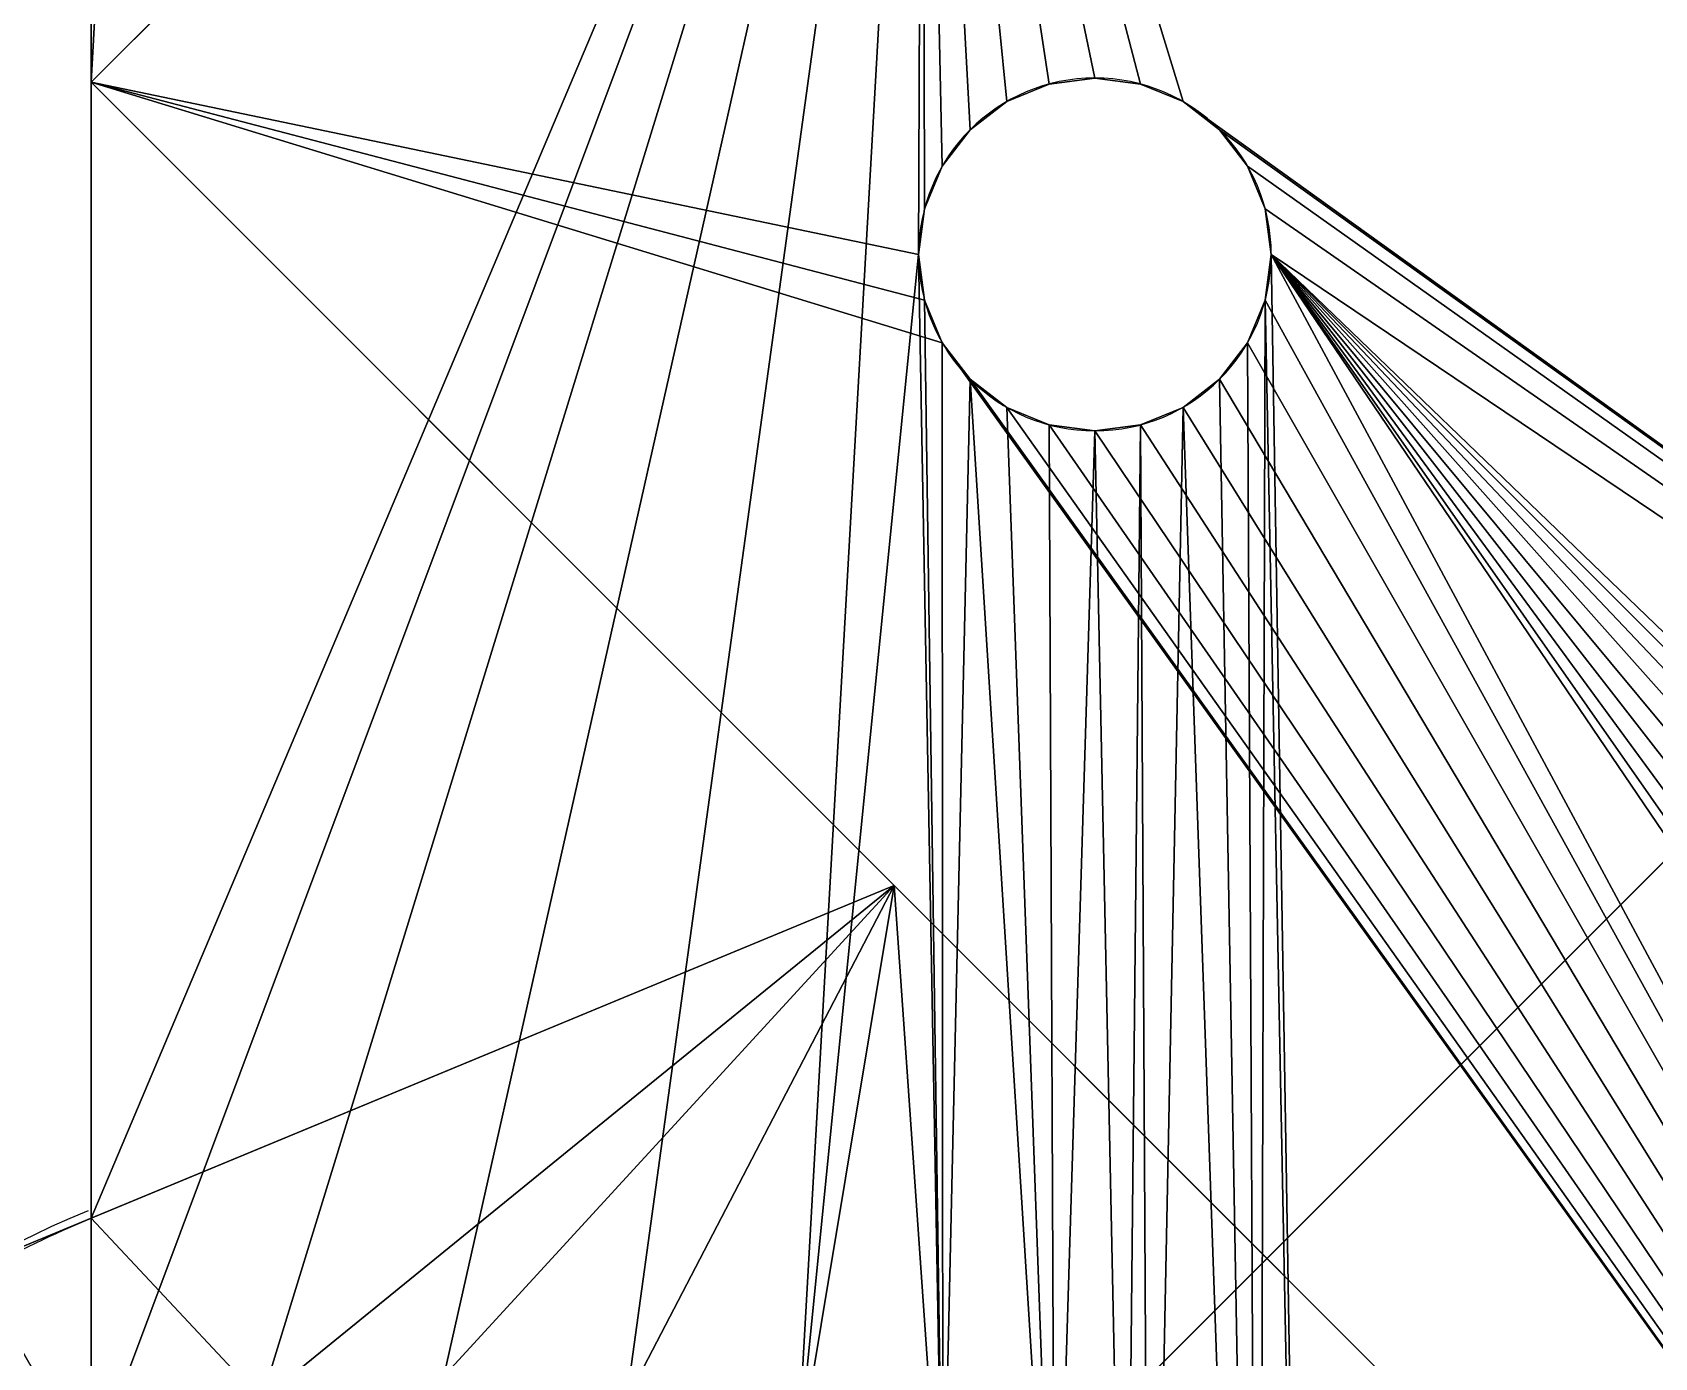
# Model space of a CAD drawing. Extents: x -10 to 423, y -13 to 423.
# Drawn here: x 9.5 to 23.3, y 19.16 to 30.42 of the extents above; entities that cross this region are included whole.
import ezdxf

# ---------------------------------------------------------------- set-up
doc = ezdxf.new("R2010")
doc.units = 0
doc.layers.get('0').update_dxf_attribs({"color": 13, "linetype": 'CONTINUOUS'})
for name, color, linetype in [('CONNECTEUR_PLATEAU', 36, 'CONTINUOUS'), ('LM6UU', 190, 'CONTINUOUS'), ('PLATEAU', 252, 'CONTINUOUS')]:
    doc.layers.add(name, color=color, linetype=linetype)

# ---------------------------------------------------------------- blocks, each defined once
blk = doc.blocks.new('FOND')
mesh = blk.add_polyface()
corners = [(430, 430), (0, 0), (0, 430), (430, 0)]
mesh.append_faces([[corners[k] for k in face] for face in [(0, 1, 2), (1, 0, 3)]], dxfattribs={"vtx0": -1})
mesh = blk.add_polyface()
corners = [(430, 0, 10), (0, 430, 10), (0, 0, 10), (430, 430, 10)]
mesh.append_faces([[corners[k] for k in face] for face in [(0, 1, 2), (1, 0, 3)]], dxfattribs={"vtx0": -1})
blk = doc.blocks.new('PLATEAU')
for p, q in [((10, 30, 10), (30, 10, 10)), ((10, 30), (30, 10)), ((10, 30, 10), (10, 30))]:
    blk.add_line(p, q)
at = {"layer": 'PLATEAU'}
for p, q in [((10, 223.919), (10, 30)), ((10, 223.919, 10), (10, 30, 10))]:
    blk.add_line(p, q, dxfattribs=at)
mesh = blk.add_polyface(dxfattribs=at)
corners = [(30, 10, 10), (10, 223.919, 10), (10, 30, 10), (10, 247.584, 10), (10, 380, 10), (30, 400, 10), (390, 10, 10), (390, 400, 10), (410, 30, 10), (410, 380, 10)]
mesh.append_faces([[corners[k] for k in face] for face in [(0, 1, 2), (7, 8, 9)]], dxfattribs={"vtx0": -1})
mesh.append_faces([[corners[k] for k in face] for face in [(1, 0, 3), (3, 0, 4), (4, 0, 5), (5, 6, 7)]], dxfattribs={"vtx0": -1, "vtx1": -1})
mesh.append_faces([[corners[k] for k in face] for face in [(5, 0, 6), (7, 6, 8)]], dxfattribs={"vtx0": -1, "vtx2": -1})
mesh = blk.add_polyface(dxfattribs=at)
corners = [(30, 400), (10, 247.584), (10, 380), (10, 223.919), (10, 30), (30, 10), (390, 10), (390, 400), (410, 30), (410, 380)]
mesh.append_faces([[corners[k] for k in face] for face in [(0, 1, 2), (8, 7, 9)]], dxfattribs={"vtx0": -1})
mesh.append_faces([[corners[k] for k in face] for face in [(1, 0, 3), (3, 0, 4), (4, 0, 5), (5, 0, 6), (6, 7, 8)]], dxfattribs={"vtx0": -1, "vtx1": -1})
mesh.append_faces([[corners[k] for k in face] for face in [(6, 0, 7)]], dxfattribs={"vtx0": -1, "vtx2": -1})
mesh = blk.add_polyface(dxfattribs=at)
corners = [(10, 223.919, 10), (10, 30), (10, 30, 10), (10, 223.919)]
mesh.append_faces([[corners[k] for k in face] for face in [(0, 1, 2), (1, 0, 3)]], dxfattribs={"vtx0": -1})
mesh = blk.add_polyface(dxfattribs=at)
corners = [(30, 10, 10), (10, 30), (30, 10), (10, 30, 10)]
mesh.append_faces([[corners[k] for k in face] for face in [(0, 1, 2), (1, 0, 3)]], dxfattribs={"vtx0": -1})
blk = doc.blocks.new('CONNECTEUR_PLATEAU')
at = {"layer": 'CONNECTEUR_PLATEAU'}
for p, q in [((5, 25), (12.071, 32.071)), ((5, 25, 3), (12.071, 32.071, 3)), ((5, 25, 13), (5, 15.342, 13)), ((5, 25, 13), (5, 25, 3)), ((5, 25, 3), (5, 25)), ((11.829, 18.171, 13), (5, 25, 13)), ((25, 5, 3), (5, 25, 3)), ((13.147, 24.984, 3), (13.147, 24.984)), ((13.536, 25.036, 3), (13.536, 25.036)), ((13.924, 24.984, 3), (13.924, 24.984)), ((12.786, 24.835, 3), (12.786, 24.835)), ((14.286, 24.835, 3), (14.286, 24.835)), ((12.475, 24.596, 3), (12.475, 24.596)), ((14.596, 24.596, 3), (14.596, 24.596)), ((12.236, 24.286, 3), (12.236, 24.286)), ((14.835, 24.286, 3), (14.835, 24.286)), ((12.087, 23.924, 3), (12.087, 23.924)), ((14.984, 23.924, 3), (14.984, 23.924)), ((12.036, 23.536, 3), (12.036, 23.536)), ((15.036, 23.536, 3), (15.036, 23.536)), ((12.087, 23.147, 3), (12.087, 23.147)), ((14.984, 23.147, 3), (14.984, 23.147)), ((12.236, 22.786, 3), (12.236, 22.786)), ((14.835, 22.786, 3), (14.835, 22.786)), ((12.475, 22.475, 3), (12.475, 22.475)), ((14.596, 22.475, 3), (14.596, 22.475)), ((12.786, 22.236, 3), (12.786, 22.236)), ((14.286, 22.236, 3), (14.286, 22.236)), ((13.147, 22.087, 3), (13.147, 22.087)), ((13.924, 22.087, 3), (13.924, 22.087)), ((13.536, 22.036, 3), (13.536, 22.036)), ((5, 15.342, 22), (11.829, 18.171, 22)), ((5, 15.342, 13), (11.829, 18.171, 13)), ((11.829, 18.171, 22), (18.171, 11.829, 22)), ((18.171, 11.829, 13), (11.829, 18.171, 13)), ((11.829, 18.171, 22), (11.829, 18.171, 13)), ((5, 15.342, 22), (4, 14.928, 22))]:
    blk.add_line(p, q, dxfattribs=at)
at = {"layer": 'CONNECTEUR_PLATEAU', "extrusion": (0, 0, -1)}
for centre in [(-13.536, 23.536, -3), (-13.536, 23.536)]:
    blk.add_circle(centre, 1.5, dxfattribs=at)
at = {"layer": 'CONNECTEUR_PLATEAU'}
blk.add_arc((8, 8), 8, 112.2242, 337.7758, dxfattribs=at)
at = {"layer": 'CONNECTEUR_PLATEAU', "extrusion": (0, 0, -1)}
blk.add_arc((-8, 8, -22), 7.932, 52.7758, 67.7758, dxfattribs=at)
at = {"layer": 'LM6UU'}
for p in [(5, 25), (5, 15.342, 13)]:
    blk.add_line(p, (5, 15.342), dxfattribs=at)
at = {"layer": 'CONNECTEUR_PLATEAU'}
mesh = blk.add_polyface(dxfattribs=at)
corners = [(12.036, 23.536), (12.243, 12.243), (11, 13.196), (12.087, 23.147), (12.236, 22.786), (12.475, 22.475), (13.196, 11), (12.786, 22.236), (13.147, 22.087), (13.536, 22.036), (13.796, 9.553), (13.924, 22.087), (14, 8), (14.286, 22.236), (0.273, 10.071), (0.273, 5.929), (0, 8), (0.658, 5), (1.072, 12), (1.072, 4), (2.343, 2.343), (2, 8), (2.204, 6.447), (2.804, 5), (4, 1.072), (3.757, 3.757), (5, 2.804), (5, 0.658), (6.447, 2.204), (5.929, 0.273), (8, 0), (8, 2), (10.071, 0.273), (9.553, 2.204), (11, 2.804), (12, 1.072), (12.243, 3.757), (13.657, 2.343), (13.196, 5), (13.796, 6.447), (14.928, 4), (14.596, 22.475), (14.835, 22.786), (14.984, 23.147), (15.342, 5), (15.036, 23.536), (12.071, 32.071), (5, 15.342), (5, 25), (5, 13.196), (6.447, 13.796), (8, 14), (9.553, 13.796), (12.087, 23.924), (12.236, 24.286), (12.475, 24.596), (12.786, 24.835), (13.147, 24.984), (13.536, 25.036), (13.924, 24.984), (14.286, 24.835), (32.071, 12.071), (14.596, 24.596), (14.835, 24.286), (14.984, 23.924), (23.924, 14.984), (23.536, 15.036), (23.147, 14.984), (22.786, 14.835), (22.475, 14.596), (22.236, 14.286), (22.087, 13.924), (22.036, 13.536), (24.286, 14.835), (24.596, 14.596), (24.835, 14.286), (24.984, 13.924), (25.036, 13.536), (22.087, 13.147), (25, 5), (22.236, 12.786), (22.475, 12.475), (22.786, 12.236), (23.147, 12.087), (23.536, 12.036), (23.924, 12.087), (24.286, 12.236), (24.596, 12.475), (24.835, 12.786), (24.984, 13.147), (2.343, 13.657), (2.204, 9.553), (2.804, 11), (4, 14.928), (3.757, 12.243)]
mesh.append_faces([[corners[k] for k in face] for face in [(14, 15, 16), (46, 47, 48)]], dxfattribs={"vtx0": -1})
mesh.append_faces([[corners[k] for k in face] for face in [(1, 5, 6), (6, 9, 10), (10, 11, 12), (15, 14, 17), (17, 18, 19), (19, 18, 20), (20, 23, 24), (24, 26, 27), (27, 28, 29), (29, 28, 30), (30, 31, 32), (32, 34, 35), (35, 36, 37), (37, 39, 40), (40, 43, 44), (49, 46, 50), (50, 46, 51), (51, 46, 52), (52, 46, 2), (0, 46, 53), (53, 46, 54), (54, 46, 55), (55, 46, 56), (56, 46, 57), (57, 46, 58), (58, 46, 59), (59, 46, 60), (60, 61, 62), (62, 61, 63), (63, 61, 64), (64, 61, 45), (65, 61, 73), (73, 61, 74), (74, 61, 75), (75, 61, 76), (76, 61, 77), (44, 78, 79), (78, 44, 72), (79, 77, 61), (90, 21, 18), (21, 90, 91), (91, 90, 92), (92, 93, 94), (94, 93, 49)]], dxfattribs={"vtx0": -1, "vtx1": -1})
mesh.append_faces([[corners[k] for k in face] for face in [(20, 18, 21), (40, 12, 13), (47, 46, 49), (2, 46, 0), (45, 61, 65), (45, 70, 44)]], dxfattribs={"vtx0": -1, "vtx1": -1, "vtx2": -1})
mesh.append_faces([[corners[k] for k in face] for face in [(0, 1, 2), (1, 0, 3), (1, 3, 4), (1, 4, 5), (6, 5, 7), (6, 7, 8), (6, 8, 9), (10, 9, 11), (12, 11, 13), (17, 14, 18), (20, 21, 22), (20, 22, 23), (24, 23, 25), (24, 25, 26), (27, 26, 28), (30, 28, 31), (32, 31, 33), (32, 33, 34), (35, 34, 36), (37, 36, 38), (37, 38, 39), (40, 39, 12), (40, 13, 41), (40, 41, 42), (40, 42, 43), (44, 43, 45), (60, 46, 61), (45, 65, 66), (45, 66, 67), (45, 67, 68), (45, 68, 69), (45, 69, 70), (44, 70, 71), (44, 71, 72), (79, 78, 80), (79, 80, 81), (79, 81, 82), (79, 82, 83), (79, 83, 84), (79, 84, 85), (79, 85, 86), (79, 86, 87), (79, 87, 88), (79, 88, 89), (79, 89, 77), (92, 90, 93), (49, 93, 47)]], dxfattribs={"vtx0": -1, "vtx2": -1})
mesh = blk.add_polyface(dxfattribs=at)
corners = [(12.071, 32.071, 3), (5, 25), (5, 25, 3), (12.071, 32.071)]
mesh.append_faces([[corners[k] for k in face] for face in [(0, 1, 2), (1, 0, 3)]], dxfattribs={"vtx0": -1})
mesh = blk.add_polyface(dxfattribs=at)
corners = [(5, 25, 3), (12.087, 23.147, 3), (12.036, 23.536, 3), (12.236, 22.786, 3), (25, 5, 3), (12.475, 22.475, 3), (12.786, 22.236, 3), (13.147, 22.087, 3), (13.536, 22.036, 3), (13.924, 22.087, 3), (14.286, 22.236, 3), (14.596, 22.475, 3), (14.835, 22.786, 3), (14.984, 23.147, 3), (15.036, 23.536, 3), (22.087, 13.147, 3), (22.036, 13.536, 3), (22.236, 12.786, 3), (22.475, 12.475, 3), (22.786, 12.236, 3), (23.147, 12.087, 3), (23.536, 12.036, 3), (23.924, 12.087, 3), (24.286, 12.236, 3), (24.596, 12.475, 3), (24.835, 12.786, 3), (24.984, 13.147, 3), (25.036, 13.536, 3), (32.071, 12.071, 3), (12.071, 32.071, 3), (12.087, 23.924, 3), (12.236, 24.286, 3), (12.475, 24.596, 3), (12.786, 24.835, 3), (13.147, 24.984, 3), (13.536, 25.036, 3), (13.924, 24.984, 3), (14.286, 24.835, 3), (14.596, 24.596, 3), (14.835, 24.286, 3), (14.984, 23.924, 3), (23.924, 14.984, 3), (23.536, 15.036, 3), (23.147, 14.984, 3), (22.786, 14.835, 3), (22.475, 14.596, 3), (22.236, 14.286, 3), (22.087, 13.924, 3), (24.286, 14.835, 3), (24.596, 14.596, 3), (24.835, 14.286, 3), (24.984, 13.924, 3)]
mesh.append_faces([[corners[k] for k in face] for face in [(1, 0, 3), (3, 4, 5), (5, 4, 6), (6, 4, 7), (7, 4, 8), (8, 4, 9), (9, 4, 10), (10, 4, 11), (11, 4, 12), (12, 4, 13), (13, 4, 14), (15, 4, 17), (17, 4, 18), (18, 4, 19), (19, 4, 20), (20, 4, 21), (21, 4, 22), (22, 4, 23), (23, 4, 24), (24, 4, 25), (25, 4, 26), (26, 4, 27), (29, 37, 28), (41, 14, 42), (42, 14, 43), (43, 14, 44), (44, 14, 45), (45, 14, 46), (46, 14, 47), (47, 14, 16)]], dxfattribs={"vtx0": -1, "vtx1": -1})
mesh.append_faces([[corners[k] for k in face] for face in [(14, 4, 15), (28, 14, 41)]], dxfattribs={"vtx0": -1, "vtx1": -1, "vtx2": -1})
mesh.append_faces([[corners[k] for k in face] for face in [(0, 1, 2), (3, 0, 4), (14, 15, 16), (27, 4, 28), (2, 29, 0), (29, 2, 30), (29, 30, 31), (29, 31, 32), (29, 32, 33), (29, 33, 34), (29, 34, 35), (29, 35, 36), (29, 36, 37), (28, 37, 38), (28, 38, 39), (28, 39, 40), (28, 40, 14), (28, 41, 48), (28, 48, 49), (28, 49, 50), (28, 50, 51), (28, 51, 27)]], dxfattribs={"vtx0": -1, "vtx2": -1})
mesh = blk.add_polyface(dxfattribs=at)
corners = [(12.071, 32.071, 3), (32.071, 12.071), (12.071, 32.071), (32.071, 12.071, 3)]
mesh.append_faces([[corners[k] for k in face] for face in [(0, 1, 2), (1, 0, 3)]], dxfattribs={"vtx0": -1})
mesh = blk.add_polyface(dxfattribs=at)
corners = [(5, 25, 13), (5, 15.342), (5, 15.342, 13), (5, 25), (5, 25, 3)]
mesh.append_faces([[corners[k] for k in face] for face in [(0, 1, 2), (3, 0, 4)]], dxfattribs={"vtx0": -1})
mesh.append_faces([[corners[k] for k in face] for face in [(1, 0, 3)]], dxfattribs={"vtx0": -1, "vtx1": -1})
mesh = blk.add_polyface(dxfattribs=at)
corners = [(11.829, 18.171, 13), (5, 25, 13), (5, 15.342, 13)]
mesh.append_faces([[corners[k] for k in face] for face in [(0, 1, 2)]])
mesh = blk.add_polyface(dxfattribs=at)
corners = [(5, 25, 13), (25, 5, 3), (5, 25, 3), (25, 5, 13), (11.829, 18.171, 13), (18.171, 11.829, 13)]
mesh.append_faces([[corners[k] for k in face] for face in [(0, 1, 2), (3, 4, 5)]], dxfattribs={"vtx0": -1})
mesh.append_faces([[corners[k] for k in face] for face in [(1, 0, 3)]], dxfattribs={"vtx0": -1, "vtx1": -1})
mesh.append_faces([[corners[k] for k in face] for face in [(3, 0, 4)]], dxfattribs={"vtx0": -1, "vtx2": -1})
mesh = blk.add_polyface(dxfattribs=at)
corners = [(13.147, 24.984, 3), (12.786, 24.835), (13.147, 24.984), (12.786, 24.835, 3)]
mesh.append_faces([[corners[k] for k in face] for face in [(0, 1, 2), (1, 0, 3)]], dxfattribs={"vtx0": -1})
mesh = blk.add_polyface(dxfattribs=at)
corners = [(13.536, 25.036, 3), (13.147, 24.984), (13.536, 25.036), (13.147, 24.984, 3)]
mesh.append_faces([[corners[k] for k in face] for face in [(0, 1, 2), (1, 0, 3)]], dxfattribs={"vtx0": -1})
mesh = blk.add_polyface(dxfattribs=at)
corners = [(13.924, 24.984, 3), (13.536, 25.036), (13.924, 24.984), (13.536, 25.036, 3)]
mesh.append_faces([[corners[k] for k in face] for face in [(0, 1, 2), (1, 0, 3)]], dxfattribs={"vtx0": -1})
mesh = blk.add_polyface(dxfattribs=at)
corners = [(14.286, 24.835, 3), (13.924, 24.984), (14.286, 24.835), (13.924, 24.984, 3)]
mesh.append_faces([[corners[k] for k in face] for face in [(0, 1, 2), (1, 0, 3)]], dxfattribs={"vtx0": -1})
mesh = blk.add_polyface(dxfattribs=at)
corners = [(12.786, 24.835, 3), (12.475, 24.596), (12.786, 24.835), (12.475, 24.596, 3)]
mesh.append_faces([[corners[k] for k in face] for face in [(0, 1, 2), (1, 0, 3)]], dxfattribs={"vtx0": -1})
mesh = blk.add_polyface(dxfattribs=at)
corners = [(14.596, 24.596, 3), (14.286, 24.835), (14.596, 24.596), (14.286, 24.835, 3)]
mesh.append_faces([[corners[k] for k in face] for face in [(0, 1, 2), (1, 0, 3)]], dxfattribs={"vtx0": -1})
mesh = blk.add_polyface(dxfattribs=at)
corners = [(12.475, 24.596), (12.236, 24.286, 3), (12.236, 24.286), (12.475, 24.596, 3)]
mesh.append_faces([[corners[k] for k in face] for face in [(0, 1, 2), (1, 0, 3)]], dxfattribs={"vtx0": -1})
mesh = blk.add_polyface(dxfattribs=at)
corners = [(14.596, 24.596, 3), (14.835, 24.286), (14.835, 24.286, 3), (14.596, 24.596)]
mesh.append_faces([[corners[k] for k in face] for face in [(0, 1, 2), (1, 0, 3)]], dxfattribs={"vtx0": -1})
mesh = blk.add_polyface(dxfattribs=at)
corners = [(12.236, 24.286), (12.087, 23.924, 3), (12.087, 23.924), (12.236, 24.286, 3)]
mesh.append_faces([[corners[k] for k in face] for face in [(0, 1, 2), (1, 0, 3)]], dxfattribs={"vtx0": -1})
mesh = blk.add_polyface(dxfattribs=at)
corners = [(14.835, 24.286, 3), (14.984, 23.924), (14.984, 23.924, 3), (14.835, 24.286)]
mesh.append_faces([[corners[k] for k in face] for face in [(0, 1, 2), (1, 0, 3)]], dxfattribs={"vtx0": -1})
mesh = blk.add_polyface(dxfattribs=at)
corners = [(12.087, 23.924), (12.036, 23.536, 3), (12.036, 23.536), (12.087, 23.924, 3)]
mesh.append_faces([[corners[k] for k in face] for face in [(0, 1, 2), (1, 0, 3)]], dxfattribs={"vtx0": -1})
mesh = blk.add_polyface(dxfattribs=at)
corners = [(14.984, 23.924, 3), (15.036, 23.536), (15.036, 23.536, 3), (14.984, 23.924)]
mesh.append_faces([[corners[k] for k in face] for face in [(0, 1, 2), (1, 0, 3)]], dxfattribs={"vtx0": -1})
mesh = blk.add_polyface(dxfattribs=at)
corners = [(12.036, 23.536), (12.087, 23.147, 3), (12.087, 23.147), (12.036, 23.536, 3)]
mesh.append_faces([[corners[k] for k in face] for face in [(0, 1, 2), (1, 0, 3)]], dxfattribs={"vtx0": -1})
mesh = blk.add_polyface(dxfattribs=at)
corners = [(15.036, 23.536, 3), (14.984, 23.147), (14.984, 23.147, 3), (15.036, 23.536)]
mesh.append_faces([[corners[k] for k in face] for face in [(0, 1, 2), (1, 0, 3)]], dxfattribs={"vtx0": -1})
mesh = blk.add_polyface(dxfattribs=at)
corners = [(12.087, 23.147), (12.236, 22.786, 3), (12.236, 22.786), (12.087, 23.147, 3)]
mesh.append_faces([[corners[k] for k in face] for face in [(0, 1, 2), (1, 0, 3)]], dxfattribs={"vtx0": -1})
mesh = blk.add_polyface(dxfattribs=at)
corners = [(14.984, 23.147, 3), (14.835, 22.786), (14.835, 22.786, 3), (14.984, 23.147)]
mesh.append_faces([[corners[k] for k in face] for face in [(0, 1, 2), (1, 0, 3)]], dxfattribs={"vtx0": -1})
mesh = blk.add_polyface(dxfattribs=at)
corners = [(12.236, 22.786), (12.475, 22.475, 3), (12.475, 22.475), (12.236, 22.786, 3)]
mesh.append_faces([[corners[k] for k in face] for face in [(0, 1, 2), (1, 0, 3)]], dxfattribs={"vtx0": -1})
mesh = blk.add_polyface(dxfattribs=at)
corners = [(14.835, 22.786, 3), (14.596, 22.475), (14.596, 22.475, 3), (14.835, 22.786)]
mesh.append_faces([[corners[k] for k in face] for face in [(0, 1, 2), (1, 0, 3)]], dxfattribs={"vtx0": -1})
mesh = blk.add_polyface(dxfattribs=at)
corners = [(12.475, 22.475, 3), (12.786, 22.236), (12.475, 22.475), (12.786, 22.236, 3)]
mesh.append_faces([[corners[k] for k in face] for face in [(0, 1, 2), (1, 0, 3)]], dxfattribs={"vtx0": -1})
mesh = blk.add_polyface(dxfattribs=at)
corners = [(14.286, 22.236, 3), (14.596, 22.475), (14.286, 22.236), (14.596, 22.475, 3)]
mesh.append_faces([[corners[k] for k in face] for face in [(0, 1, 2), (1, 0, 3)]], dxfattribs={"vtx0": -1})
mesh = blk.add_polyface(dxfattribs=at)
corners = [(12.786, 22.236, 3), (13.147, 22.087), (12.786, 22.236), (13.147, 22.087, 3)]
mesh.append_faces([[corners[k] for k in face] for face in [(0, 1, 2), (1, 0, 3)]], dxfattribs={"vtx0": -1})
mesh = blk.add_polyface(dxfattribs=at)
corners = [(13.924, 22.087, 3), (14.286, 22.236), (13.924, 22.087), (14.286, 22.236, 3)]
mesh.append_faces([[corners[k] for k in face] for face in [(0, 1, 2), (1, 0, 3)]], dxfattribs={"vtx0": -1})
mesh = blk.add_polyface(dxfattribs=at)
corners = [(13.147, 22.087, 3), (13.536, 22.036), (13.147, 22.087), (13.536, 22.036, 3)]
mesh.append_faces([[corners[k] for k in face] for face in [(0, 1, 2), (1, 0, 3)]], dxfattribs={"vtx0": -1})
mesh = blk.add_polyface(dxfattribs=at)
corners = [(13.536, 22.036, 3), (13.924, 22.087), (13.536, 22.036), (13.924, 22.087, 3)]
mesh.append_faces([[corners[k] for k in face] for face in [(0, 1, 2), (1, 0, 3)]], dxfattribs={"vtx0": -1})
mesh = blk.add_polyface(dxfattribs=at)
corners = [(0.131, 7.003, 22), (0.141, 9.073, 22), (0, 8, 22), (0.273, 5.929, 22), (0.273, 10.071, 22), (0.658, 5, 22), (0.687, 11.071, 22), (1.684, 3.202, 22), (1.072, 12, 22), (1.731, 12.859, 22), (2, 8, 22), (2.204, 6.447, 22), (3.141, 1.731, 22), (2.804, 5, 22), (3.757, 3.757, 22), (4.929, 0.687, 22), (5, 2.804, 22), (5, 0.658, 22), (6.927, 0.141, 22), (6.447, 2.204, 22), (8, 2, 22), (8.997, 0.131, 22), (9.553, 2.204, 22), (11, 0.658, 22), (11, 2.804, 22), (12.798, 1.684, 22), (12.243, 3.757, 22), (13.196, 5, 22), (14.269, 3.141, 22), (13.796, 6.447, 22), (14, 8, 22), (2.343, 13.657, 22), (2.204, 9.553, 22), (2.804, 11, 22), (3.202, 14.316, 22), (3.757, 12.243, 22), (4, 14.928, 22), (5, 13.196, 22), (5, 15.342, 22), (6.447, 13.796, 22), (11.829, 18.171, 22), (8, 14, 22), (9.553, 13.796, 22), (11, 13.196, 22), (12.243, 12.243, 22), (18.171, 11.829, 22), (13.196, 11, 22), (13.796, 9.553, 22), (15.342, 5, 22), (15.313, 4.929, 22)]
mesh.append_faces([[corners[k] for k in face] for face in [(0, 1, 2), (48, 28, 49)]], dxfattribs={"vtx0": -1})
mesh.append_faces([[corners[k] for k in face] for face in [(1, 3, 4), (4, 5, 6), (6, 7, 8), (8, 7, 9), (10, 7, 11), (11, 12, 13), (13, 12, 14), (14, 15, 16), (16, 18, 19), (19, 18, 20), (20, 21, 22), (22, 23, 24), (24, 25, 26), (26, 25, 27), (27, 28, 29), (29, 28, 30), (31, 33, 34), (34, 35, 36), (36, 37, 38), (38, 39, 40), (40, 44, 45), (45, 28, 48)]], dxfattribs={"vtx0": -1, "vtx1": -1})
mesh.append_faces([[corners[k] for k in face] for face in [(9, 7, 10), (45, 30, 28)]], dxfattribs={"vtx0": -1, "vtx1": -1, "vtx2": -1})
mesh.append_faces([[corners[k] for k in face] for face in [(1, 0, 3), (4, 3, 5), (6, 5, 7), (11, 7, 12), (14, 12, 15), (16, 15, 17), (16, 17, 18), (20, 18, 21), (22, 21, 23), (24, 23, 25), (27, 25, 28), (10, 31, 9), (31, 10, 32), (31, 32, 33), (34, 33, 35), (36, 35, 37), (38, 37, 39), (40, 39, 41), (40, 41, 42), (40, 42, 43), (40, 43, 44), (45, 44, 46), (45, 46, 47), (45, 47, 30)]], dxfattribs={"vtx0": -1, "vtx2": -1})
mesh = blk.add_polyface(dxfattribs=at)
corners = [(4, 14.928, 22), (5, 15.342), (4, 14.928), (5, 15.342, 13), (11.829, 18.171, 13), (11.829, 18.171, 22), (5, 15.342, 22)]
mesh.append_faces([[corners[k] for k in face] for face in [(0, 1, 2), (5, 0, 6)]], dxfattribs={"vtx0": -1})
mesh.append_faces([[corners[k] for k in face] for face in [(1, 0, 3), (3, 0, 4), (4, 0, 5)]], dxfattribs={"vtx0": -1, "vtx1": -1})
mesh = blk.add_polyface(dxfattribs=at)
corners = [(11.829, 18.171, 13), (18.171, 11.829, 22), (18.171, 11.829, 13), (11.829, 18.171, 22)]
mesh.append_faces([[corners[k] for k in face] for face in [(0, 1, 2), (1, 0, 3)]], dxfattribs={"vtx0": -1})
blk = doc.blocks.new('GROUP_1')
at = {"layer": 'CONNECTEUR_PLATEAU'}
blk.add_blockref('CONNECTEUR_PLATEAU', (0, 0), dxfattribs=at)

msp = doc.modelspace()

# ---------------------------------------------------------------- block references
at = {"color": 33}
msp.add_blockref('FOND', (-10, -10), dxfattribs=at)
at = {"layer": 'CONNECTEUR_PLATEAU', "color": 85}
msp.add_blockref('GROUP_1', (5, 5, 48), dxfattribs=at)
at = {"layer": 'PLATEAU', "color": 71}
msp.add_blockref('PLATEAU', (0, 0, 51), dxfattribs=at)

doc.saveas('drawing.dxf')
